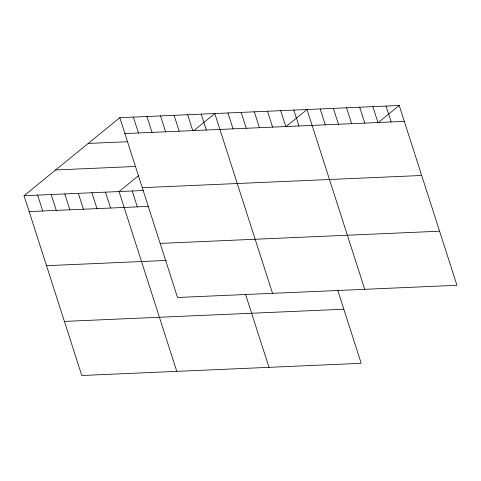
<?xml version="1.0" encoding="UTF-8"?>
<svg xmlns="http://www.w3.org/2000/svg" width="481" height="481" viewBox="0 0 481 481"><rect width="100%" height="100%" fill="white"/><g stroke="black" fill="none" stroke-linecap="round" stroke-linejoin="round"><path stroke-width="0.72" d="M337.794 290.41L361.201 363.311L81.776 375.505L24.05 195.707L119.799 117.689L399.224 105.495L456.95 285.293L177.525 297.486L119.799 117.689M138.805 175.469L119.054 191.558L176.78 371.362M193.927 130.555L214.803 113.54L272.529 293.344M286.135 126.527L307.01 109.518L364.742 289.321M377.783 122.968L399.224 105.495M124.904 133.574L404.323 121.38M88.203 143.434L127.489 141.721M55.646 169.961L135.648 166.468M142.268 187.668L421.693 175.475M24.05 195.707L143.933 190.47M29.149 211.592L148.304 206.391M160.161 243.398L439.586 231.205M46.519 265.68L166.402 260.449M64.412 321.416L343.831 309.223M386.051 106.073L391.149 121.958M372.877 106.644L377.976 122.535M359.704 107.221L364.802 123.106M346.53 107.792L351.635 123.683M333.357 108.369L338.462 124.254M320.184 108.946L325.288 124.832M293.843 110.095L298.941 125.98M280.67 110.666L285.768 126.557M267.496 111.243L272.595 127.128M254.323 111.82L259.421 127.705M241.149 112.392L246.248 128.283M227.976 112.969L233.075 128.854M201.232 114.135L206.331 130.02M245.587 294.438L268.993 367.334M187.662 114.725L192.761 130.616M174.086 115.32L179.191 131.205M160.516 115.909L165.614 131.8M146.945 116.504L152.044 132.389M133.369 117.093L138.474 132.984M132.227 190.981L137.326 206.872M105.483 192.153L110.582 208.039M91.907 192.743L97.012 208.634M78.337 193.338L83.441 209.223M64.767 193.927L69.865 209.818M51.196 194.522L56.295 210.407M37.62 195.112L42.725 211.003"/></g></svg>
